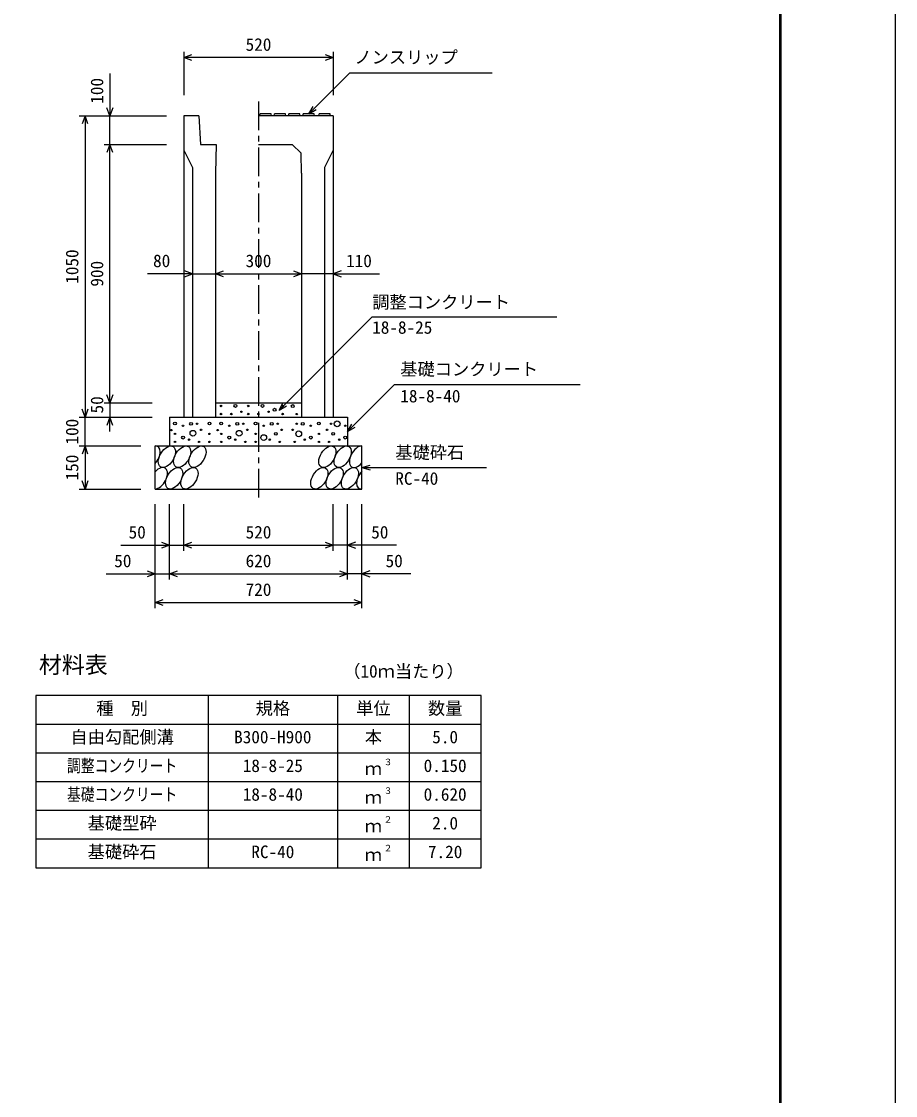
# Model space of a CAD drawing. Units: millimetres, scale not verified. Extents: x -16800 to 16800, y -5940 to 5940.
# Drawn here: x 13756 to 16800, y 70 to 3811 of the extents above; entities that cross this region are included whole.
import ezdxf
from ezdxf.enums import TextEntityAlignment as Align

# ---------------------------------------------------------------- set-up
doc = ezdxf.new("R2010")
doc.units = ezdxf.units.MM
doc.header["$LTSCALE"] = 20
doc.linetypes.add('CHAIN1', pattern=[8, 5, -1, 1, -1])
for name, color, linetype, lineweight in [('0-0_DIM', 7, 'Continuous', 25), ('0-1_Defpoints', 5, 'Continuous', 25), ('0-2_HATCH', 6, 'Continuous', 25), ('0-3_HYO', 3, 'Continuous', 25), ('0-4_HYO2', 4, 'Continuous', 25), ('0-5_OUTLINE', 3, 'Continuous', 25), ('0-6_TXT', 7, 'Continuous', 25), ('0-7_WAKU', 3, 'Continuous', 25)]:
    doc.layers.add(name, color=color, linetype=linetype, lineweight=lineweight)
doc.styles.add('ＭＳ ゴシック', font='')
doc.styles.get('ＭＳ ゴシック').set_extended_font_data('MS Gothic')

msp = doc.modelspace()

# ---------------------------------------------------------------- linework, layer by layer
at = {"layer": '0-0_DIM'}
for p, q in [((14321.78, 3705.74), (14321.78, 3554)), ((14841.78, 3705.74), (14841.78, 3554)), ((14841.78, 3685.74), (14321.78, 3685.74)), ((14064.25, 3629.69), (14064.25, 3482.53)), ((14756.78, 3489.03), (14899, 3631.25)), ((15395.29, 3631.25), (14899, 3631.25)), ((13957.58, 3482.53), (14260.91, 3482.53)), ((13977.58, 3482.53), (13977.58, 2432.53)), ((14064.25, 3382.53), (14064.25, 3482.53)), ((14756.78, 3489.03), (14771.78, 3515.01)), ((14756.78, 3489.03), (14782.76, 3504.03)), ((14044.25, 3382.53), (14260.91, 3382.53)), ((14064.25, 2482.53), (14064.25, 3382.53)), ((14351.78, 2932.24), (14195.6, 2932.24)), ((14351.78, 2932.24), (14431.78, 2932.24)), ((14431.78, 2932.24), (14731.78, 2932.24)), ((14841.78, 2932.24), (14731.78, 2932.24)), ((14841.78, 2932.24), (15002.55, 2932.24)), ((15055.44, 2546.19), (14891.78, 2382.53)), ((15055.44, 2546.19), (15702.31, 2546.19)), ((14044.25, 2482.53), (14210.91, 2482.53)), ((14064.25, 2482.53), (14064.25, 2432.53)), ((14653.1, 2457.53), (14668.1, 2483.51)), ((14653.1, 2457.53), (14679.08, 2472.53)), ((13957.58, 2432.53), (14210.91, 2432.53)), ((13977.58, 2332.53), (13977.58, 2432.53)), ((14064.25, 2382.53), (14064.25, 2432.53)), ((14891.78, 2382.53), (14906.78, 2408.51)), ((14891.78, 2382.53), (14917.76, 2397.53)), ((13957.58, 2332.53), (14171.78, 2332.53)), ((13977.58, 2332.53), (13977.58, 2182.53)), ((14941.78, 2257.53), (14970.76, 2265.3)), ((14941.78, 2257.53), (15375.1, 2257.53)), ((14941.78, 2257.53), (14970.76, 2249.77)), ((13957.58, 2182.53), (14171.78, 2182.53)), ((14221.78, 1767.02), (14221.78, 2129.36)), ((14271.78, 1867.02), (14271.78, 2129.36)), ((14321.78, 1967.02), (14321.78, 2129.36)), ((14841.78, 1967.02), (14841.78, 2129.36)), ((14891.78, 1867.02), (14891.78, 2129.36)), ((14941.78, 1767.02), (14941.78, 2129.36)), ((14101.78, 1987.02), (14321.78, 1987.02)), ((14321.78, 1987.02), (14841.78, 1987.02)), ((15061.78, 1987.02), (14841.78, 1987.02)), ((14051.78, 1887.02), (14271.78, 1887.02)), ((14271.78, 1887.02), (14891.78, 1887.02)), ((15111.78, 1887.02), (14891.78, 1887.02)), ((14221.78, 1787.02), (14941.78, 1787.02))]:
    msp.add_line(p, q, dxfattribs=at)
at = {"layer": '0-0_DIM', "linetype": 'CHAIN1'}
msp.add_line((14581.78, 3532.53), (14581.78, 2132.53), dxfattribs=at)
at = {"layer": '0-0_DIM'}
for points in [[(14350.01, 3675.48), (14321.82, 3685.74), (14350.01, 3696)], [(14813.63, 3696), (14841.82, 3685.74), (14813.63, 3675.48)], [(13987.84, 3454.34), (13977.58, 3482.53), (13967.32, 3454.34)], [(14074.51, 3510.72), (14064.25, 3482.53), (14053.99, 3510.72)], [(14074.51, 3354.34), (14064.25, 3382.53), (14053.99, 3354.34)], [(14323.59, 2921.98), (14351.78, 2932.24), (14323.59, 2942.5)], [(14459.97, 2921.98), (14431.78, 2932.24), (14459.97, 2942.5)], [(14703.59, 2942.5), (14731.78, 2932.24), (14703.59, 2921.98)], [(14869.97, 2942.5), (14841.78, 2932.24), (14869.97, 2921.98)], [(14653.1, 2457.53), (14977.57, 2782), (15621.12, 2782)], [(14074.51, 2510.72), (14064.25, 2482.53), (14053.99, 2510.72)], [(13987.84, 2460.72), (13977.58, 2432.53), (13967.32, 2460.72)], [(14074.51, 2404.34), (14064.25, 2432.53), (14053.99, 2404.34)], [(13987.84, 2304.34), (13977.58, 2332.53), (13967.32, 2304.34)], [(13987.84, 2210.72), (13977.58, 2182.53), (13967.32, 2210.72)], [(14243.59, 1997.28), (14271.78, 1987.02), (14243.59, 1976.76)], [(14349.97, 1976.76), (14321.78, 1987.02), (14349.97, 1997.28)], [(14813.59, 1997.28), (14841.78, 1987.02), (14813.59, 1976.76)], [(14919.97, 1997.28), (14891.78, 1987.02), (14919.97, 1976.76)], [(14193.59, 1897.28), (14221.78, 1887.02), (14193.59, 1876.76)], [(14299.97, 1876.76), (14271.78, 1887.02), (14299.97, 1897.28)], [(14863.59, 1897.28), (14891.78, 1887.02), (14863.59, 1876.76)], [(14969.97, 1897.28), (14941.78, 1887.02), (14969.97, 1876.76)], [(14249.97, 1776.76), (14221.78, 1787.02), (14249.97, 1797.28)], [(14913.59, 1797.28), (14941.78, 1787.02), (14913.59, 1776.76)]]:
    msp.add_lwpolyline(points, dxfattribs=at)
at = {"layer": '0-1_Defpoints'}
msp.add_lwpolyline([(0, -5940), (16800, -5940), (16800, 5940), (0, 5940)], close=True, dxfattribs=at)
at = {"layer": '0-2_HATCH'}
for p, q in [((14586.78, 3482.53), (14587.78, 3489.03)), ((14625.78, 3489.03), (14587.78, 3489.03)), ((14626.78, 3482.53), (14625.78, 3489.03)), ((14636.78, 3482.53), (14637.78, 3489.03)), ((14675.78, 3489.03), (14637.78, 3489.03)), ((14676.78, 3482.53), (14675.78, 3489.03)), ((14686.78, 3482.53), (14687.78, 3489.03)), ((14725.78, 3489.03), (14687.78, 3489.03)), ((14726.78, 3482.53), (14725.78, 3489.03)), ((14736.78, 3482.53), (14737.78, 3489.03)), ((14775.78, 3489.03), (14737.78, 3489.03)), ((14776.78, 3482.53), (14775.78, 3489.03)), ((14791.78, 3482.53), (14792.78, 3489.03)), ((14830.78, 3489.03), (14792.78, 3489.03)), ((14831.78, 3482.53), (14830.78, 3489.03))]:
    msp.add_line(p, q, dxfattribs=at)
for centre, radius in [((14451.28, 2471.85), 2.5), ((14501.19, 2471.85), 5), ((14545.75, 2471.85), 2.5), ((14595.66, 2471.85), 5), ((14665.75, 2471.85), 2.5), ((14700.92, 2471.56), 5), ((14451.28, 2443.83), 2.5), ((14487.17, 2443.83), 2.5), ((14522.21, 2451.71), 2.5), ((14545.75, 2443.83), 2.5), ((14581.64, 2443.83), 2.5), ((14616.69, 2451.71), 2.5), ((14637.72, 2458.71), 5), ((14665.75, 2443.83), 2.5), ((14714.94, 2443.55), 2.5), ((14290.85, 2410.59), 5), ((14318.89, 2402.71), 2.5), ((14346.92, 2409.71), 5), ((14367.95, 2409.71), 2.5), ((14410.85, 2410.59), 5), ((14451.75, 2410.59), 5), ((14479.79, 2402.71), 2.5), ((14507.83, 2409.71), 5), ((14528.86, 2409.71), 2.5), ((14571.75, 2410.59), 5), ((14599.79, 2402.71), 2.5), ((14627.83, 2409.71), 5), ((14648.86, 2409.71), 2.5), ((14714.71, 2409.71), 2.5), ((14735.74, 2409.71), 5), ((14763.78, 2402.71), 2.5), ((14791.82, 2410.59), 5), ((14834.71, 2409.71), 2.5), ((14855.74, 2409.71), 10), ((14883.78, 2402.71), 2.5), ((14278.43, 2387.79), 2.5), ((14290.85, 2374.69), 2.5), ((14318.89, 2361.56), 5), ((14339.91, 2354.56), 2.5), ((14353.46, 2376.7), 10), ((14381.97, 2388.7), 2.5), ((14410.85, 2374.69), 2.5), ((14439.33, 2387.79), 2.5), ((14451.75, 2374.69), 2.5), ((14479.79, 2361.56), 5), ((14500.82, 2354.56), 2.5), ((14514.36, 2376.7), 10), ((14542.87, 2388.7), 2.5), ((14571.75, 2374.69), 2.5), ((14599.79, 2361.56), 10), ((14620.82, 2354.56), 2.5), ((14641.84, 2374.69), 5), ((14662.87, 2388.7), 2.5), ((14700.69, 2388.7), 2.5), ((14721.72, 2374.69), 10), ((14742.75, 2354.56), 2.5), ((14763.78, 2361.56), 5), ((14791.82, 2374.69), 2.5), ((14820.69, 2388.7), 2.5), ((14841.72, 2374.69), 5), ((14862.75, 2354.56), 2.5), ((14883.78, 2361.56), 5), ((14290.85, 2346.68), 2.5), ((14374.96, 2346.68), 2.5), ((14410.85, 2346.68), 2.5), ((14451.75, 2346.68), 2.5), ((14535.86, 2346.68), 2.5), ((14571.75, 2346.68), 2.5), ((14655.86, 2346.68), 2.5), ((14707.7, 2346.68), 2.5), ((14791.82, 2346.68), 2.5), ((14827.7, 2346.68), 2.5)]:
    msp.add_circle(centre, radius, dxfattribs=at)
for centre, start_param, end_param in [((14209.42, 2295.02), 4.385593, 6.6745444), ((14927.93, 2295.02), 0.3357715, 4.4411806), ((14234.74, 2220.03), 3.5111464, 7.548991), ((14953.25, 2220.03), 1.2110787, 3.5658734)]:
    msp.add_ellipse(centre, major_axis=(21.81, 35.31), ratio=0.5792, start_param=start_param, end_param=end_param, dxfattribs=at)
for centre in [(14262.63, 2295.02), (14315.84, 2295.02), (14369.05, 2295.02), (14821.51, 2295.02), (14874.72, 2295.02), (14287.95, 2220.03), (14341.16, 2220.03), (14793.62, 2220.03), (14846.83, 2220.03), (14900.04, 2220.03)]:
    msp.add_ellipse(centre, major_axis=(21.81, 35.31), ratio=0.5792, dxfattribs=at)
at = {"layer": '0-3_HYO'}
for p, q in [((14406.78, 1463.57), (14406.78, 863.57)), ((14856.78, 1463.57), (14856.78, 863.57)), ((15106.78, 1463.57), (15106.78, 863.57)), ((13806.78, 1363.57), (15356.78, 1363.57))]:
    msp.add_line(p, q, dxfattribs=at)
msp.add_lwpolyline([(13806.78, 863.57), (15356.78, 863.57), (15356.78, 1463.57), (13806.78, 1463.57)], close=True, dxfattribs=at)
at = {"layer": '0-4_HYO2'}
for p, q in [((13806.78, 1263.57), (15356.78, 1263.57)), ((13806.78, 1163.57), (15356.78, 1163.57)), ((13806.78, 1063.57), (15356.78, 1063.57)), ((13806.78, 963.57), (15356.78, 963.57))]:
    msp.add_line(p, q, dxfattribs=at)
at = {"layer": '0-5_OUTLINE'}
for p, q in [((14321.78, 3482.53), (14321.78, 2432.53)), ((14374.28, 3482.53), (14321.78, 3482.53)), ((14374.28, 3482.53), (14379.28, 3382.53)), ((14841.78, 3482.53), (14581.78, 3482.53)), ((14841.78, 3482.53), (14841.78, 2432.53)), ((14379.28, 3382.53), (14434.28, 3382.53)), ((14434.28, 3382.53), (14431.78, 3282.53)), ((14321.78, 3362.53), (14351.78, 3302.53)), ((14731.78, 3282.53), (14730.03, 3352.53)), ((14841.78, 3362.53), (14811.78, 3302.53)), ((14351.78, 3302.53), (14351.78, 2432.53)), ((14811.78, 3302.53), (14811.78, 2432.53)), ((14431.78, 3282.53), (14431.78, 2432.53)), ((14731.78, 3282.53), (14731.78, 2432.53)), ((14431.78, 2482.53), (14731.78, 2482.53)), ((14271.78, 2432.53), (14271.78, 2332.53)), ((14271.78, 2432.53), (14891.78, 2432.53)), ((14321.78, 2432.53), (14431.78, 2432.53)), ((14731.78, 2432.53), (14841.78, 2432.53)), ((14891.78, 2432.53), (14891.78, 2332.53)), ((14221.78, 2182.53), (14221.78, 2332.53)), ((14221.78, 2332.53), (14941.78, 2332.53)), ((14941.78, 2182.53), (14941.78, 2332.53)), ((14221.78, 2182.53), (14941.78, 2182.53))]:
    msp.add_line(p, q, dxfattribs=at)
msp.add_lwpolyline([(14581.78, 3382.53), (14699.28, 3382.53), (14730.03, 3352.53)], dxfattribs=at)
at = {"layer": '0-7_WAKU', "lineweight": 50}
msp.add_lwpolyline([(400, -5540), (16400, -5540), (16400, 5540), (400, 5540)], close=True, dxfattribs=at)

# ---------------------------------------------------------------- texts
at = {"layer": '0-0_DIM', "style": 'ＭＳ ゴシック'}
for s, p in [('520', (14536.78, 3695.74)), ('ノンスリップ', (14915.71, 3651.43)), ('80', (14214.63, 2942.24)), ('300', (14536.71, 2942.24)), ('110', (14886.7, 2942.24)), ('調整コンクリート', (14977.57, 2798.42)), ('18-8-25', (14977.57, 2710.14)), ('基礎コンクリート', (15075.44, 2564.92)), ('18-8-40', (15075.44, 2471.11)), ('基礎砕石', (15058.1, 2274.71)), ('RC-40', (15058.1, 2184.02)), ('50', (14129.34, 1997.02)), ('520', (14536.78, 1997.02)), ('50', (14974.23, 1997.02)), ('50', (14079.34, 1897.02)), ('620', (14536.78, 1897.02)), ('50', (15024.23, 1897.02)), ('720', (14536.78, 1797.02))]:
    msp.add_text(s, height=43.99, dxfattribs=at).set_placement(p, align=Align.BOTTOM_LEFT)
for s, p in [('100', (14054.25, 3524.62)), ('1050', (13967.58, 2897.53)), ('900', (14054.25, 2887.53)), ('50', (14054.25, 2445.86)), ('100', (13967.58, 2337.53)), ('150', (13967.58, 2212.53))]:
    msp.add_text(s, height=43.99, rotation=90, dxfattribs=at).set_placement(p, align=Align.BOTTOM_LEFT)
at = {"layer": '0-6_TXT', "style": 'ＭＳ ゴシック'}
for s, height, p in [('材料表', 58.65, (13816.78, 1523.57)), ('（10ｍ当たり）', 43.99, (14876.78, 1512.57)), ('種\u3000別', 43.99, (14016.78, 1383.57)), ('規格', 43.99, (14571.78, 1383.57)), ('単位', 43.99, (14921.78, 1383.57)), ('数量', 43.99, (15171.78, 1383.57)), ('自由勾配側溝', 43.99, (13926.78, 1283.57)), ('本', 43.99, (14951.78, 1283.57)), ('B300-H900', 43.99, (14496.78, 1283.57)), ('5.0', 43.99, (15186.78, 1283.57)), ('18-8-25', 43.99, (14526.78, 1183.57)), ('３', 21.99, (15017.32, 1213.94)), ('0.150', 43.99, (15156.78, 1183.57)), ('ｍ', 43.99, (14951.78, 1173.57)), ('18-8-40', 43.99, (14526.78, 1083.57)), ('３', 21.99, (15017.32, 1113.94)), ('0.620', 43.99, (15156.78, 1083.57)), ('ｍ', 43.99, (14951.78, 1073.57)), ('基礎型砕', 43.99, (13986.78, 983.57)), ('ｍ', 43.99, (14951.78, 973.57)), ('２', 21.99, (15017.32, 1013.94)), ('2.0', 43.99, (15186.78, 983.57)), ('基礎砕石', 43.99, (13986.78, 883.57)), ('RC-40', 43.99, (14556.78, 883.57)), ('２', 21.99, (15017.32, 913.94)), ('7.20', 43.99, (15171.78, 883.57)), ('ｍ', 43.99, (14951.78, 873.57))]:
    msp.add_text(s, height=height, dxfattribs=at).set_placement(p, align=Align.BOTTOM_LEFT)
at = {"layer": '0-6_TXT', "style": 'ＭＳ ゴシック', "width": 0.8}
for s, p in [('調整コンクリート', (13914.78, 1183.57)), ('基礎コンクリート', (13914.78, 1083.57))]:
    msp.add_text(s, height=43.99, dxfattribs=at).set_placement(p, align=Align.BOTTOM_LEFT)

doc.saveas('drawing.dxf')
